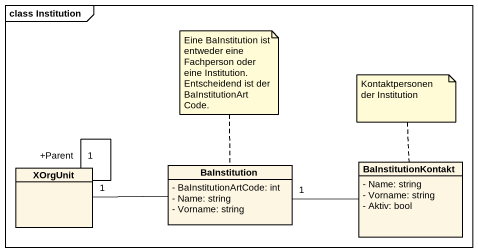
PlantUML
@startuml
mainframe class Institution
hide circle
hide empty members
skinparam classAttributeIconSize 0
class XOrgUnit
class BaInstitution {
  - BaInstitutionArtCode: int
  - Name: string
  - Vorname: string
}
class BaInstitutionKontakt {
  - Name: string
  - Vorname: string
  - Aktiv: bool
}
XOrgUnit -- "+Parent\n1" XOrgUnit
BaInstitution -left- "1" XOrgUnit
BaInstitutionKontakt -left- "1" BaInstitution
note top of BaInstitution : Eine BaInstitution ist entweder eine Fachperson oder eine Institution. Entscheidend ist der BaInstitutionArtCode.
note top of BaInstitutionKontakt : Kontaktpersonen der Institution
@enduml
